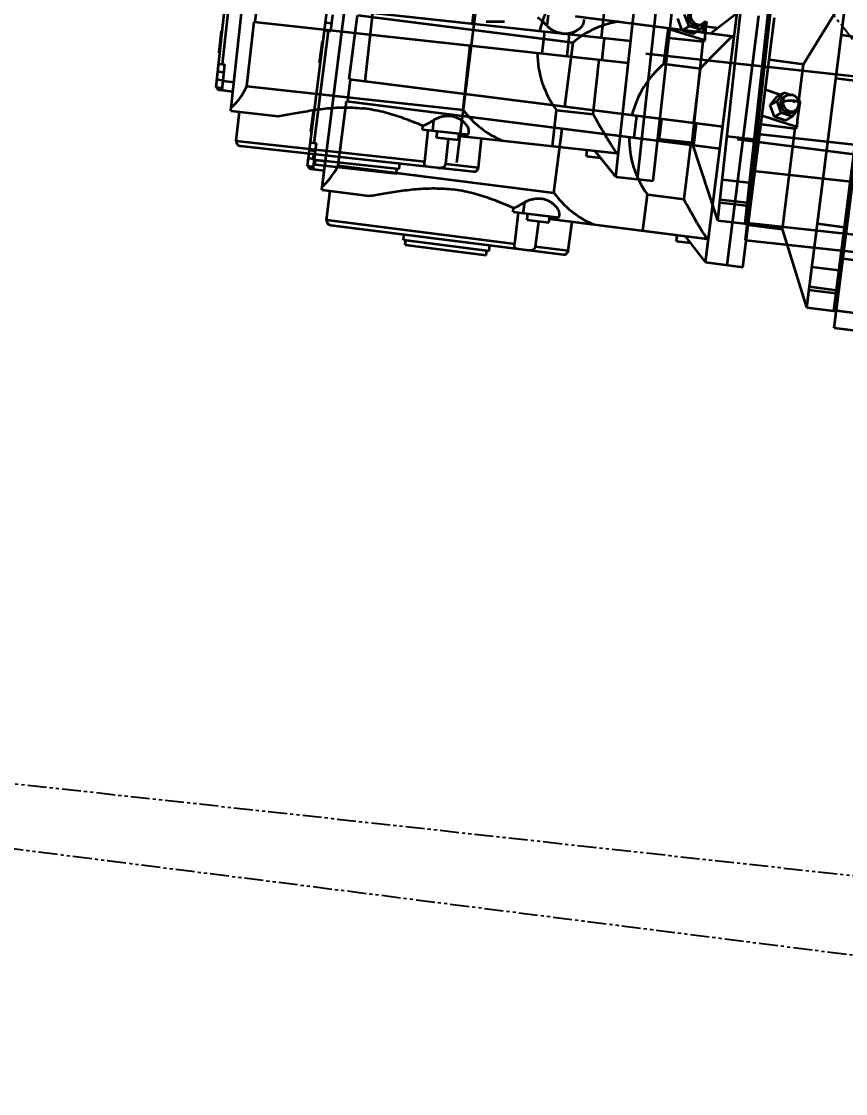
# Model space of a CAD drawing. Header units: millimetres. Extents: x -50460 to 50460, y -35640 to 35640.
# Drawn here: x 18241 to 18765, y -4405 to -3722 of the extents above; entities that cross this region are included whole.
import ezdxf

# ---------------------------------------------------------------- set-up
doc = ezdxf.new("R2010")
doc.units = ezdxf.units.MM
doc.linetypes.add('双点画线', pattern=[22, 12, -2, 2, -2, 2, -2])
doc.layers.get('0').update_dxf_attribs({"lineweight": 35})
for name, color, linetype, lineweight in [('7', 30, '双点画线', 18), ('CDRAFT0', 7, 'Continuous', 15), ('EB0', 7, 'Continuous', 15), ('尺寸线层', 4, 'Continuous', 18)]:
    doc.layers.add(name, color=color, linetype=linetype, lineweight=lineweight)
doc.styles.get("Standard").update_dxf_attribs({"font": ''})
doc.styles.get('Standard').set_extended_font_data('宋体')
doc.dimstyles.new('AM_DEMATIC$0', dxfattribs={"dimscale": 120, "dimtxt": 3, "dimasz": 1.5, "dimexe": 1, "dimexo": 0, "dimgap": 1, "dimtad": 1, "dimdsep": 46, "dimtxsty": 'Standard', "dimblk": '_CAXARROW', "dimcen": 0, "dimdle": 3, "dimclrd": 256, "dimclre": 256, "dimclrt": 2, "dimadec": 0, "dimazin": 2, "dimtfac": 0.707107, "dimtdec": 3, "dimtmove": 0, "dimatfit": 3, "dimfxl": 1, "dimfrac": 2, "dimtolj": 1, "dimlwd": 18, "dimarcsym": 0})

# ---------------------------------------------------------------- blocks, each defined once
blk = doc.blocks.new('*X513')
at = {"layer": '尺寸线层', "linetype": 'Continuous', "lineweight": 18, "transparency": 16777216}
for points in [[(22089.95, -1589.73), (22112.45, -1769.73), (22067.45, -1769.73)], [(22089.95, -15589.73), (22112.45, -15409.73), (22067.45, -15409.73)]]:
    blk.add_hatch(color=256, dxfattribs=at).paths.add_polyline_path(points, flags=0)
at = {"layer": '尺寸线层', "transparency": 16777216}
for p, q in [((14580.26, -1589.73), (22209.95, -1589.73)), ((14580.26, -15589.73), (22209.95, -15589.73))]:
    blk.add_line(p, q, dxfattribs=at)
at = {"layer": '尺寸线层', "linetype": 'Continuous', "lineweight": 18, "transparency": 16777216}
blk.add_line((22089.95, -1589.73), (22089.95, -15589.73), dxfattribs=at)
at = {"layer": '尺寸线层', "color": 2, "transparency": 16777216, "insert": (21789.95, -8576.73), "char_height": 360, "width": 2392, "attachment_point": 5, "rotation": 90, "line_spacing_factor": 1.37}
blk.add_mtext('14000', dxfattribs=at)
blk = doc.blocks.new('_CAXARROW')
blk.add_hatch(color=0).paths.add_polyline_path([(0, 0), (-1, 0.125), (-1, -0.125)], flags=0)
blk = doc.blocks.new('*X595')
at = {"layer": 'CDRAFT0', "color": 1, "linetype": 'Continuous', "lineweight": 35}
for p, q in [((-13.84, -126.24), (13.84, 126.24)), ((228.1, -227.21), (252.29, -6.54)), ((-99.4, -145.03), (-85.23, -15.81)), ((210.35, -214.7), (232.26, -14.9)), ((227.75, -216.61), (249.66, -16.81)), ((-108.81, -129.92), (-97.69, -28.52)), ((145.49, -186.97), (162.93, -27.92)), ((159.41, -188.5), (176.84, -29.45)), ((169.35, -189.59), (186.78, -30.54)), ((-104.69, -115.28), (-96.84, -43.71)), ((54.37, -89.46), (58.86, -48.5)), ((136.48, -98.46), (140.28, -63.79)), ((-83.84, -88.39), (-82.31, -74.47)), ((-83.12, -74.38), (154.97, -100.49)), ((-89.13, -129.26), (-84.64, -88.3)), ((-84.64, -88.3), (153.45, -114.4)), ((187.79, -93.74), (184.98, -86.23)), ((192.13, -91.12), (189.32, -83.61)), ((199.16, -93.28), (203.39, -87.94)), ((201.71, -88.76), (201.97, -88.48)), ((201.97, -88.48), (202.2, -88.18)), ((202.2, -88.18), (202.39, -87.9)), ((203.21, -89.52), (203.41, -88.03)), ((-106.91, -107.99), (-105.38, -94.08)), ((-105.38, -94.08), (-104.88, -94.13)), ((98.77, -108.41), (100.3, -94.49)), ((202.31, -100.11), (179.91, -93.22)), ((187.79, -93.74), (192.13, -91.12)), ((194.83, -95.91), (187.79, -93.74)), ((199.16, -93.28), (192.13, -91.12)), ((194.83, -95.91), (199.16, -93.28)), ((199.2, -90.48), (200.64, -89.61)), ((200.64, -89.61), (200.94, -89.41)), ((200.94, -89.41), (201.22, -89.2)), ((201.22, -89.2), (201.47, -88.99)), ((201.47, -88.99), (201.71, -88.76)), ((202.59, -95.52), (202.72, -94.01)), ((202.72, -94.01), (202.87, -92.51)), ((202.87, -92.51), (203.03, -91.01)), ((203.03, -91.01), (203.21, -89.52)), ((114.63, -110.15), (116.16, -96.23)), ((136.84, -112.58), (138.37, -98.67)), ((179.34, -98.46), (201.21, -100.86)), ((194.16, -165.14), (201.21, -100.86)), ((201.21, -100.86), (201.36, -100.75)), ((201.36, -100.75), (201.52, -100.65)), ((201.52, -100.65), (201.67, -100.54)), ((201.67, -100.54), (201.83, -100.43)), ((201.83, -100.43), (201.99, -100.32)), ((201.99, -100.32), (202.15, -100.21)), ((202.15, -100.21), (202.31, -100.11)), ((202.31, -100.11), (202.38, -98.57)), ((202.38, -98.57), (202.48, -97.04)), ((202.48, -97.04), (202.59, -95.52)), ((-106.91, -107.99), (-106.41, -108.05)), ((48.36, -144.33), (52.85, -103.38)), ((242.23, -117.1), (164.6, -108.59)), ((-107.21, -115.32), (-107.21, -115.32)), ((-107.21, -115.32), (-107.21, -115.32)), ((-107.21, -115.32), (-107.21, -115.32)), ((-107.21, -115.32), (-107.21, -115.32)), ((-107.21, -115.32), (-107.21, -115.32)), ((-107.21, -115.32), (-107.21, -115.32)), ((-107.17, -115), (-103.2, -115.44)), ((-104.99, -131.84), (-103.2, -115.44)), ((131.15, -147.05), (134.96, -112.38)), ((479.81, -143.14), (227.22, -115.45)), ((-107.72, -119.97), (-103.74, -120.41)), ((-107.35, -116.64), (-107.35, -116.64)), ((-107.35, -116.64), (-107.35, -116.64)), ((-107.35, -116.64), (-107.35, -116.64)), ((-107.35, -116.64), (-107.35, -116.64)), ((-108.26, -124.95), (-104.29, -125.38)), ((-104.34, -125.88), (-97.38, -126.64)), ((-89.13, -129.26), (48.36, -144.33)), ((-108.81, -129.92), (-104.83, -130.35)), ((-108.28, -130.6), (-108.28, -130.6)), ((-108.28, -130.6), (-108.28, -130.6)), ((-108.28, -130.6), (-108.28, -130.6)), ((-108.28, -130.6), (-108.28, -130.6)), ((-108.28, -130.6), (-108.28, -130.6)), ((-106.49, -131.68), (-98.04, -132.61)), ((-37.91, -143.36), (-36.45, -143.23)), ((-36.45, -143.23), (-34.99, -143.12)), ((-34.99, -143.12), (-33.52, -143.02)), ((-33.52, -143.02), (-32.05, -142.94)), ((-32.05, -142.94), (-30.58, -142.87)), ((-30.58, -142.87), (-29.1, -142.83)), ((-29.1, -142.83), (-27.62, -142.81)), ((-27.62, -142.81), (-26.14, -142.8)), ((-26.14, -142.8), (-24.66, -142.82)), ((-24.66, -142.82), (-23.19, -142.86)), ((-23.19, -142.86), (-21.71, -142.92)), ((-21.71, -142.92), (-20.24, -143)), ((-20.24, -143), (-18.77, -143.1)), ((-18.77, -143.1), (-17.31, -143.23)), ((-17.31, -143.23), (-15.85, -143.37)), ((-99.4, -145.03), (-69.28, -148.33)), ((-95.96, -164.12), (-93.93, -145.63)), ((-69.28, -148.33), (-68.17, -148.16)), ((-68.17, -148.16), (-67.04, -147.97)), ((-67.04, -147.97), (-65.89, -147.77)), ((-65.89, -147.77), (-64.72, -147.57)), ((-64.72, -147.57), (-63.53, -147.36)), ((-63.53, -147.36), (-62.32, -147.14)), ((-62.32, -147.14), (-61.09, -146.92)), ((-61.09, -146.92), (-59.84, -146.69)), ((-59.84, -146.69), (-58.58, -146.46)), ((-58.58, -146.46), (-57.29, -146.22)), ((-57.29, -146.22), (-55.99, -145.99)), ((-55.99, -145.99), (-54.68, -145.76)), ((-54.68, -145.76), (-53.35, -145.52)), ((-53.35, -145.52), (-52, -145.29)), ((-52, -145.29), (-50.64, -145.07)), ((-50.64, -145.07), (-49.27, -144.84)), ((-49.27, -144.84), (-47.89, -144.63)), ((-47.89, -144.63), (-46.49, -144.42)), ((-46.49, -144.42), (-45.09, -144.21)), ((-45.09, -144.21), (-43.67, -144.02)), ((-43.67, -144.02), (-42.24, -143.84)), ((-42.24, -143.84), (-40.81, -143.67)), ((-40.81, -143.67), (-39.36, -143.51)), ((-39.36, -143.51), (-37.91, -143.36)), ((-14.4, -143.54), (-15.85, -143.37)), ((-12.94, -143.73), (-14.4, -143.54)), ((-11.49, -143.94), (-12.94, -143.73)), ((-10.04, -144.18), (-11.49, -143.94)), ((-8.58, -144.44), (-10.04, -144.18)), ((-7.13, -144.72), (-8.58, -144.44)), ((-5.68, -145.02), (-7.13, -144.72)), ((-4.24, -145.34), (-5.68, -145.02)), ((-2.8, -145.68), (-4.24, -145.34)), ((-1.37, -146.04), (-2.8, -145.68)), ((0.06, -146.42), (-1.37, -146.04)), ((1.48, -146.81), (0.06, -146.42)), ((2.89, -147.22), (1.48, -146.81)), ((4.3, -147.65), (2.89, -147.22)), ((5.7, -148.09), (4.3, -147.65)), ((7.08, -148.54), (5.7, -148.09)), ((8.46, -149.01), (7.08, -148.54)), ((9.83, -149.49), (8.46, -149.01)), ((11.18, -149.97), (9.83, -149.49)), ((12.53, -150.47), (11.18, -149.97)), ((30.64, -150.22), (31.07, -149.99)), ((31.07, -149.99), (31.51, -149.76)), ((31.51, -149.76), (31.97, -149.55)), ((31.97, -149.55), (32.44, -149.35)), ((32.44, -149.35), (32.91, -149.17)), ((32.91, -149.17), (33.39, -149)), ((33.39, -149), (33.88, -148.84)), ((33.88, -148.84), (34.4, -148.69)), ((34.4, -148.69), (34.93, -148.56)), ((34.93, -148.56), (35.49, -148.44)), ((35.49, -148.44), (36.07, -148.35)), ((36.07, -148.35), (36.65, -148.27)), ((36.65, -148.27), (37.25, -148.21)), ((37.25, -148.21), (37.85, -148.18)), ((37.85, -148.18), (38.45, -148.16)), ((38.45, -148.16), (39.05, -148.18)), ((39.05, -148.18), (39.63, -148.21)), ((39.63, -148.21), (40.21, -148.27)), ((40.79, -148.35), (40.21, -148.27)), ((41.37, -148.45), (40.79, -148.35)), ((41.95, -148.58), (41.37, -148.45)), ((42.54, -148.73), (41.95, -148.58)), ((43.11, -148.9), (42.54, -148.73)), ((43.68, -149.1), (43.11, -148.9)), ((44.22, -149.31), (43.68, -149.1)), ((44.75, -149.54), (44.22, -149.31)), ((45.26, -149.78), (44.75, -149.54)), ((45.75, -150.03), (45.26, -149.78)), ((46.21, -150.29), (45.75, -150.03)), ((105.28, -167.47), (107.79, -144.49)), ((107.79, -144.49), (131.15, -147.05)), ((132.24, -149.06), (131.15, -147.05)), ((133.38, -151.12), (132.24, -149.06)), ((13.86, -150.97), (12.53, -150.47)), ((15.18, -151.47), (13.86, -150.97)), ((16.48, -151.99), (15.18, -151.47)), ((17.78, -152.5), (16.48, -151.99)), ((19.06, -153.02), (17.78, -152.5)), ((20.32, -153.53), (19.06, -153.02)), ((21.57, -154.05), (20.32, -153.53)), ((22.81, -154.56), (21.57, -154.05)), ((22.55, -156.89), (22.81, -154.56)), ((22.55, -156.89), (51.86, -160.11)), ((29.08, -157.61), (29.84, -150.71)), ((29.84, -150.71), (30.23, -150.46)), ((30.23, -150.46), (30.64, -150.22)), ((46.65, -150.55), (46.21, -150.29)), ((47.08, -150.82), (46.65, -150.55)), ((47.49, -151.11), (47.08, -150.82)), ((47.9, -151.41), (47.49, -151.11)), ((48.29, -151.72), (47.9, -151.41)), ((48.67, -152.04), (48.29, -151.72)), ((49.03, -152.36), (48.67, -152.04)), ((49.37, -152.69), (49.03, -152.36)), ((49.69, -153.02), (49.37, -152.69)), ((49.99, -153.35), (49.69, -153.02)), ((50.27, -153.67), (49.99, -153.35)), ((50.52, -153.99), (50.27, -153.67)), ((50.76, -154.31), (50.52, -153.99)), ((50.97, -154.62), (50.76, -154.31)), ((51.16, -154.92), (50.97, -154.62)), ((51.34, -155.23), (51.16, -154.92)), ((51.5, -155.53), (51.34, -155.23)), ((51.64, -155.83), (51.5, -155.53)), ((51.76, -156.13), (51.64, -155.83)), ((51.87, -156.42), (51.76, -156.13)), ((51.95, -156.71), (51.87, -156.42)), ((52.02, -157), (51.95, -156.71)), ((134.57, -153.22), (133.38, -151.12)), ((135.81, -155.36), (134.57, -153.22)), ((137.1, -157.56), (135.81, -155.36)), ((23.92, -177.26), (26.11, -157.28)), ((31.54, -161.9), (31.98, -157.93)), ((31.54, -161.9), (45.46, -163.43)), ((37.28, -178.73), (39.03, -162.72)), ((45.46, -163.43), (45.9, -159.45)), ((45.73, -160.94), (146.13, -171.95)), ((47.93, -161.18), (48.28, -161.12)), ((48.28, -161.12), (48.61, -161.04)), ((48.61, -161.04), (48.93, -160.96)), ((48.93, -160.96), (49.24, -160.87)), ((49.24, -160.87), (49.54, -160.77)), ((49.54, -160.77), (49.82, -160.66)), ((49.82, -160.66), (50.09, -160.55)), ((50.09, -160.55), (50.34, -160.43)), ((50.34, -160.43), (50.57, -160.29)), ((50.57, -160.29), (50.79, -160.16)), ((50.79, -160.16), (50.99, -160.01)), ((51.86, -160.11), (52.08, -158.1)), ((52.07, -157.28), (52.02, -157)), ((52.09, -157.55), (52.07, -157.28)), ((52.08, -158.08), (52.1, -157.82)), ((52.1, -157.82), (52.09, -157.55)), ((58.12, -181.01), (60.15, -162.52)), ((138.46, -159.81), (137.1, -157.56)), ((139.87, -162.11), (138.46, -159.81)), ((141.34, -164.47), (139.87, -162.11)), ((172.29, -162.75), (194.16, -165.14)), ((216.22, -161.18), (235.11, -163.25)), ((235.52, -159.54), (463.65, -184.55)), ((-95.96, -164.12), (23.92, -177.26)), ((-93.39, -167.32), (54.92, -183.58)), ((126.81, -173.86), (127.24, -169.88)), ((145.49, -186.97), (132.21, -170.42)), ((142.87, -166.9), (141.34, -164.47)), ((144.47, -169.39), (142.87, -166.9)), ((146.13, -171.95), (144.47, -169.39)), ((210.35, -214.7), (194.16, -165.14)), ((-46.95, -175.93), (-46.57, -172.45)), ((-46.95, -175.93), (7.72, -181.92)), ((-45.79, -179.08), (-45.46, -176.09)), ((23.9, -177.45), (23.92, -177.26)), ((126.81, -173.86), (135.75, -174.84)), ((-45.79, -179.08), (5.9, -184.74)), ((5.9, -184.74), (6.23, -181.76)), ((7.72, -181.92), (8.1, -178.45)), ((23.84, -178.36), (23.85, -178.19)), ((23.84, -178.53), (23.84, -178.36)), ((23.84, -178.68), (23.84, -178.53)), ((23.84, -178.83), (23.84, -178.68)), ((23.85, -178.97), (23.84, -178.83)), ((23.85, -178.19), (23.86, -178.01)), ((23.86, -179.11), (23.85, -178.97)), ((23.86, -178.01), (23.87, -177.83)), ((23.88, -179.24), (23.86, -179.11)), ((23.87, -177.83), (23.88, -177.64)), ((23.88, -177.64), (23.9, -177.45)), ((23.9, -179.36), (23.88, -179.24)), ((23.93, -179.48), (23.9, -179.36)), ((23.96, -179.59), (23.93, -179.48)), ((24.01, -179.69), (23.96, -179.59)), ((24.06, -179.79), (24.01, -179.69)), ((24.11, -179.88), (24.06, -179.79)), ((24.18, -179.96), (24.11, -179.88)), ((24.25, -180.03), (24.18, -179.96)), ((24.34, -180.09), (24.25, -180.03)), ((24.44, -180.15), (24.34, -180.09)), ((24.54, -180.19), (24.44, -180.15)), ((24.66, -180.23), (24.54, -180.19)), ((24.78, -180.26), (24.66, -180.23)), ((24.91, -180.29), (24.78, -180.26)), ((25.05, -180.3), (24.91, -180.29)), ((32.23, -181.09), (32.49, -181.12)), ((32.49, -181.12), (32.74, -181.14)), ((32.74, -181.14), (32.99, -181.15)), ((32.99, -181.15), (33.24, -181.16)), ((33.24, -181.16), (33.49, -181.16)), ((33.49, -181.16), (33.73, -181.16)), ((33.73, -181.16), (33.97, -181.14)), ((33.97, -181.14), (34.21, -181.12)), ((34.21, -181.12), (34.45, -181.09)), ((34.45, -181.09), (34.67, -181.05)), ((34.67, -181.05), (34.89, -181.01)), ((34.89, -181.01), (35.09, -180.95)), ((35.09, -180.95), (35.29, -180.89)), ((35.29, -180.89), (35.48, -180.82)), ((35.48, -180.82), (35.66, -180.75)), ((35.66, -180.75), (35.84, -180.66)), ((35.84, -180.66), (36, -180.57)), ((36, -180.57), (36.15, -180.48)), ((36.15, -180.48), (36.3, -180.37)), ((36.3, -180.37), (36.43, -180.27)), ((36.43, -180.27), (36.56, -180.15)), ((36.56, -180.15), (36.67, -180.03)), ((36.67, -180.03), (36.78, -179.91)), ((36.78, -179.91), (36.88, -179.78)), ((36.88, -179.78), (36.97, -179.64)), ((36.97, -179.64), (37.04, -179.5)), ((37.04, -179.5), (37.11, -179.35)), ((37.11, -179.35), (37.17, -179.2)), ((37.17, -179.2), (37.22, -179.05)), ((37.22, -179.05), (37.25, -178.89)), ((37.25, -178.89), (37.28, -178.73)), ((37.28, -178.73), (58.12, -181.01)), ((232.94, -183.06), (461.07, -208.07)), ((145.49, -186.97), (169.35, -189.59)), ((213.2, -188.71), (232.09, -190.78)), ((211.61, -203.29), (230.49, -205.36)), ((211.82, -201.36), (230.7, -203.43)), ((210.35, -214.7), (229.24, -216.78)), ((229.3, -216.26), (457.43, -241.27)), ((228.1, -227.21), (369.13, -242.68))]:
    blk.add_line(p, q, dxfattribs=at)
for centre, radius, start, end in [((156.99, -107.75), 61.4, 130.73613, 167.19681), ((156.99, -107.75), 61.4, 180.28946, 216.75014), ((-106.21, -129.19), 2.5, 173.74314, 173.90189), ((-106.21, -129.19), 2.5, 197.32109, 263.74314), ((96.54, -108.58), 60, 216.57656, 247.4562), ((-93.08, -164.44), 2.9, 173.74314, 263.74314), ((55.24, -180.7), 2.9, 263.74311, 353.74314)]:
    blk.add_arc(centre, radius, start, end, dxfattribs=at)
for centre, major_axis, ratio, start_param, end_param in [((196.35, -85.77), (-2.85, 4.71), 0.826343, 6.28308, 9.424673), ((197.8, -84.9), (-2.85, 4.71), 0.826343, 6.28308, 9.424673), ((-102.36, -86.77), (6.54, 59.64), 0.404026, 3.534995, 3.964805), ((6.17, -98.67), (6.54, 59.64), 0.848485, 3.602169, 3.752379)]:
    blk.add_ellipse(centre, major_axis=major_axis, ratio=ratio, start_param=start_param, end_param=end_param, dxfattribs=at)
blk = doc.blocks.new('*X593')
at = {"layer": '尺寸线层'}
blk.add_blockref('*X595', (3196.17, -531), dxfattribs=at)
blk = doc.blocks.new('*X566')
at = {"layer": '7', "linetype": '双点画线', "lineweight": 25}
blk.add_line((-4403.32, -296.87), (731, -859.79), dxfattribs=at)
at = {"layer": 'EB0'}
blk.add_blockref('*X593', (-3215.73, 352.57), dxfattribs=at)
blk = doc.blocks.new('*X628')
at = {"layer": 'CDRAFT0', "color": 1, "linetype": 'Continuous', "lineweight": 35}
for p, q in [((-15.96, -125.99), (15.96, 125.99)), ((224.24, -231.02), (252.14, -10.78)), ((-101.82, -143.34), (-85.48, -14.37)), ((204.68, -63.23), (231.98, -18.81)), ((206.71, -218.21), (231.98, -18.81)), ((-110.98, -128.07), (-98.16, -26.88)), ((224.07, -220.41), (249.34, -21.01)), ((-96.07, -42.26), (-94.75, -31.84)), ((-84.36, -72.98), (-79.18, -32.1)), ((-79.18, -32.1), (58.04, -49.49)), ((41.52, -38.97), (42.39, -32.08)), ((59.36, -32.72), (159.56, -45.42)), ((142.32, -189.39), (162.43, -30.66)), ((145.67, -43.66), (162.43, -30.66)), ((156.21, -191.15), (176.32, -32.42)), ((166.13, -192.41), (186.24, -33.68)), ((-99.41, -36.8), (-95.45, -37.3)), ((2.69, -36.11), (4.17, -36.18)), ((4.17, -36.18), (5.65, -36.22)), ((5.65, -36.22), (7.13, -36.25)), ((7.13, -36.25), (8.6, -36.25)), ((8.6, -36.25), (10.08, -36.24)), ((10.08, -36.24), (11.56, -36.2)), ((11.56, -36.2), (13.03, -36.15)), ((13.03, -36.15), (14.5, -36.08)), ((41.84, -39.3), (41.52, -38.97)), ((42.19, -39.63), (41.84, -39.3)), ((42.55, -39.96), (42.19, -39.63)), ((42.93, -40.28), (42.55, -39.96)), ((43.32, -40.59), (42.93, -40.28)), ((43.73, -40.89), (43.32, -40.59)), ((44.14, -41.18), (43.73, -40.89)), ((61.73, -41.1), (62.07, -40.85)), ((62.07, -40.85), (62.4, -40.59)), ((62.4, -40.59), (62.7, -40.34)), ((62.7, -40.34), (62.98, -40.09)), ((62.98, -40.09), (63.24, -39.84)), ((63.24, -39.84), (63.48, -39.59)), ((63.48, -39.59), (63.7, -39.33)), ((63.7, -39.33), (63.91, -39.07)), ((63.91, -39.07), (64.1, -38.81)), ((64.1, -38.81), (64.27, -38.55)), ((64.27, -38.55), (64.42, -38.28)), ((64.42, -38.28), (64.55, -38.02)), ((64.55, -38.02), (64.66, -37.76)), ((64.66, -37.76), (64.75, -37.5)), ((64.75, -37.5), (64.82, -37.24)), ((64.82, -37.24), (64.87, -36.98)), ((64.87, -36.96), (65.12, -34.96)), ((115.88, -63.19), (118.78, -40.25)), ((140.71, -43.03), (141.21, -39.06)), ((141.21, -39.06), (150.14, -40.19)), ((-106.61, -113.5), (-97.56, -42.07)), ((-100.04, -41.76), (-96.07, -42.26)), ((44.57, -41.46), (44.14, -41.18)), ((45.01, -41.73), (44.57, -41.46)), ((45.48, -41.99), (45.01, -41.73)), ((45.97, -42.24), (45.48, -41.99)), ((46.49, -42.49), (45.97, -42.24)), ((47.02, -42.72), (46.49, -42.49)), ((47.58, -42.93), (47.02, -42.72)), ((48.14, -43.13), (47.58, -42.93)), ((48.72, -43.3), (48.14, -43.13)), ((49.3, -43.45), (48.72, -43.3)), ((49.88, -43.58), (49.3, -43.45)), ((50.46, -43.68), (49.88, -43.58)), ((51.03, -43.76), (50.46, -43.68)), ((51.03, -43.76), (51.61, -43.81)), ((51.61, -43.81), (52.21, -43.85)), ((52.21, -43.85), (52.8, -43.86)), ((52.8, -43.86), (53.4, -43.85)), ((53.4, -43.85), (54, -43.82)), ((54, -43.82), (54.6, -43.76)), ((54.6, -43.76), (55.18, -43.68)), ((55.18, -43.68), (55.75, -43.58)), ((55.75, -43.58), (56.3, -43.47)), ((56.3, -43.47), (56.83, -43.34)), ((56.83, -43.34), (57.34, -43.2)), ((57.34, -43.2), (57.83, -43.04)), ((57.83, -43.04), (58.31, -42.87)), ((58.31, -42.87), (58.78, -42.69)), ((58.78, -42.69), (59.25, -42.49)), ((59.25, -42.49), (59.7, -42.28)), ((59.7, -42.28), (60.14, -42.06)), ((60.14, -42.06), (60.56, -41.83)), ((60.56, -41.83), (60.97, -41.59)), ((60.97, -41.59), (61.36, -41.35)), ((61.36, -41.35), (61.73, -41.1)), ((155.21, -49.57), (157.34, -47.52)), ((157.34, -47.52), (159.56, -45.42)), ((228.69, -44.75), (247.54, -47.14)), ((-103.18, -62.53), (-101.42, -48.64)), ((-101.42, -48.64), (-100.92, -48.7)), ((52.86, -90.36), (58.04, -49.49)), ((149.26, -55.44), (151.17, -53.53)), ((151.17, -53.53), (153.15, -51.57)), ((153.15, -51.57), (155.21, -49.57)), ((142.3, -62.7), (143.94, -60.94)), ((143.94, -60.94), (145.65, -59.14)), ((145.65, -59.14), (147.42, -57.31)), ((147.42, -57.31), (149.26, -55.44)), ((182.85, -60.46), (204.68, -63.23)), ((-103.18, -62.53), (-102.68, -62.59)), ((115.88, -63.19), (139.19, -66.14)), ((134.81, -100.74), (139.19, -66.14)), ((139.19, -66.14), (140.72, -64.44)), ((140.72, -64.44), (142.3, -62.7)), ((201.7, -86.68), (204.68, -63.23)), ((-85.32, -86.97), (-83.56, -73.08)), ((-84.36, -72.98), (153.26, -103.08)), ((225.21, -72.22), (244.06, -74.61)), ((189.92, -82.84), (180.41, -79.74)), ((187.81, -84.06), (192.19, -81.51)), ((187.88, -86.78), (192.19, -81.51)), ((195.98, -82.74), (192.19, -81.51)), ((-91.3, -127.74), (-86.12, -86.86)), ((-86.12, -86.86), (151.5, -116.97)), ((183.5, -89.33), (187.81, -84.06)), ((183.5, -89.33), (187.88, -86.78)), ((190.57, -94.34), (187.88, -86.78)), ((190.08, -88.46), (191.54, -87.61)), ((192.11, -84.31), (193.57, -83.46)), ((193.57, -83.46), (193.9, -83.29)), ((193.9, -83.29), (194.24, -83.13)), ((194.24, -83.13), (194.53, -83.02)), ((194.53, -83.02), (194.83, -82.93)), ((194.83, -82.93), (195.22, -82.84)), ((195.22, -82.84), (195.61, -82.78)), ((195.61, -82.78), (195.93, -82.75)), ((195.93, -82.75), (196.25, -82.74)), ((196.25, -82.74), (196.6, -82.75)), ((196.6, -82.75), (196.95, -82.78)), ((197.42, -82.86), (196.95, -82.78)), ((197.88, -82.98), (197.42, -82.86)), ((198.16, -83.08), (197.88, -82.98)), ((198.43, -83.19), (198.16, -83.08)), ((198.7, -83.31), (198.43, -83.19)), ((198.95, -83.45), (198.7, -83.31)), ((199.2, -83.59), (198.95, -83.45)), ((199.42, -83.74), (199.2, -83.59)), ((199.64, -83.9), (199.42, -83.74)), ((199.84, -84.07), (199.64, -83.9)), ((200.04, -84.25), (199.84, -84.07)), ((200.23, -84.44), (200.04, -84.25)), ((200.41, -84.64), (200.23, -84.44)), ((200.58, -84.85), (200.41, -84.64)), ((200.74, -85.07), (200.58, -84.85)), ((200.89, -85.28), (200.74, -85.07)), ((201.03, -85.5), (200.89, -85.28)), ((201.15, -85.73), (201.03, -85.5)), ((201.27, -85.97), (201.15, -85.73)), ((201.37, -86.2), (201.27, -85.97)), ((201.46, -86.45), (201.37, -86.2)), ((201.54, -86.7), (201.46, -86.45)), ((202.68, -87), (201.52, -86.62)), ((201.61, -86.96), (201.54, -86.7)), ((201.67, -87.22), (201.61, -86.96)), ((201.72, -87.49), (201.67, -87.22)), ((201.75, -87.77), (201.72, -87.49)), ((201.74, -88.91), (201.77, -88.62)), ((201.77, -88.04), (201.75, -87.77)), ((201.78, -88.33), (201.77, -88.04)), ((201.77, -88.62), (201.78, -88.33)), ((202.14, -89.96), (202.4, -88.48)), ((202.4, -88.48), (202.68, -87)), ((-108.71, -106.18), (-106.95, -92.29)), ((-106.95, -92.29), (-106.45, -92.35)), ((186.19, -96.89), (183.5, -89.33)), ((186.19, -96.89), (190.57, -94.34)), ((197.57, -96.62), (190.57, -94.34)), ((197.57, -96.62), (201.88, -91.35)), ((197.65, -93.82), (199.11, -92.97)), ((199.11, -92.97), (199.41, -92.78)), ((199.41, -92.78), (199.69, -92.57)), ((199.69, -92.57), (199.95, -92.36)), ((199.95, -92.36), (200.19, -92.14)), ((200.19, -92.14), (200.45, -91.86)), ((200.45, -91.86), (200.69, -91.57)), ((200.69, -91.57), (200.88, -91.29)), ((200.88, -91.29), (201.06, -91)), ((201.06, -91), (201.22, -90.7)), ((201.22, -90.7), (201.36, -90.4)), ((201.28, -95.91), (201.47, -94.41)), ((201.36, -90.4), (201.53, -89.93)), ((201.88, -91.35), (201.45, -90.15)), ((201.47, -94.41), (201.68, -92.93)), ((201.53, -89.93), (201.65, -89.46)), ((201.65, -89.46), (201.7, -89.2)), ((201.68, -92.93), (201.9, -91.44)), ((201.7, -89.2), (201.74, -88.91)), ((201.9, -91.44), (202.14, -89.96)), ((96.94, -110.06), (98.7, -96.17)), ((112.76, -112.06), (114.52, -98.17)), ((134.93, -114.87), (136.69, -100.98)), ((177.66, -101.46), (199.48, -104.23)), ((200.59, -103.49), (178.32, -96.23)), ((193.19, -99.17), (186.19, -96.89)), ((193.19, -99.17), (197.57, -96.62)), ((200.59, -103.49), (200.7, -101.96)), ((200.7, -101.96), (200.82, -100.43)), ((200.82, -100.43), (200.96, -98.91)), ((200.96, -98.91), (201.11, -97.41)), ((201.11, -97.41), (201.28, -95.91)), ((-108.71, -106.18), (-108.21, -106.24)), ((45.92, -145.12), (51.1, -104.25)), ((191.35, -168.39), (199.48, -104.23)), ((199.48, -104.23), (199.64, -104.12)), ((199.64, -104.12), (199.79, -104.02)), ((199.79, -104.02), (199.95, -103.92)), ((199.95, -103.92), (200.11, -103.81)), ((200.11, -103.81), (200.27, -103.71)), ((200.27, -103.71), (200.43, -103.6)), ((200.43, -103.6), (200.59, -103.49)), ((-109.3, -114.82), (-109.3, -114.82)), ((-109.3, -114.82), (-109.3, -114.82)), ((-109.3, -114.82), (-109.3, -114.82)), ((-109.3, -114.82), (-109.3, -114.82)), ((-109.13, -113.5), (-109.13, -113.5)), ((-109.13, -113.5), (-109.13, -113.5)), ((-109.13, -113.5), (-109.13, -113.5)), ((-109.13, -113.5), (-109.13, -113.5)), ((-109.13, -113.5), (-109.13, -113.5)), ((-109.13, -113.5), (-109.13, -113.5)), ((-109.09, -113.19), (-105.12, -113.69)), ((-107.2, -130.06), (-105.12, -113.69)), ((128.66, -149.24), (133.05, -114.63)), ((240.23, -121.16), (162.75, -111.34)), ((-109.72, -118.15), (-105.75, -118.65)), ((477.33, -151.2), (225.25, -119.26)), ((-110.98, -128.07), (-107.01, -128.57)), ((-110.46, -128.76), (-110.46, -128.76)), ((-110.46, -128.76), (-110.46, -128.76)), ((-110.46, -128.76), (-110.46, -128.76)), ((-110.46, -128.76), (-110.46, -128.76)), ((-110.46, -128.76), (-110.46, -128.76)), ((-110.35, -123.11), (-106.38, -123.61)), ((-106.44, -124.11), (-99.5, -124.98)), ((-91.3, -127.74), (45.92, -145.12)), ((-108.69, -129.87), (-100.25, -130.94)), ((-46.09, -143.27), (-44.66, -143.11)), ((-44.66, -143.11), (-43.22, -142.96)), ((-43.22, -142.96), (-41.77, -142.83)), ((-41.77, -142.83), (-40.32, -142.71)), ((-40.32, -142.71), (-38.86, -142.6)), ((-38.86, -142.6), (-37.39, -142.51)), ((-37.39, -142.51), (-35.92, -142.43)), ((-35.92, -142.43), (-34.45, -142.38)), ((-34.45, -142.38), (-32.98, -142.34)), ((-32.98, -142.34), (-31.5, -142.32)), ((-31.5, -142.32), (-30.02, -142.32)), ((-30.02, -142.32), (-28.54, -142.34)), ((-28.54, -142.34), (-27.06, -142.38)), ((-27.06, -142.38), (-25.59, -142.45)), ((-25.59, -142.45), (-24.11, -142.53)), ((-24.11, -142.53), (-22.64, -142.64)), ((-22.64, -142.64), (-21.18, -142.76)), ((-21.18, -142.76), (-19.72, -142.91)), ((-19.72, -142.91), (-18.26, -143.08)), ((-16.81, -143.28), (-18.26, -143.08)), ((-101.82, -143.34), (-71.76, -147.15)), ((-98.71, -162.48), (-96.37, -144.03)), ((-71.76, -147.15), (-70.65, -146.99)), ((-70.65, -146.99), (-69.52, -146.82)), ((-69.52, -146.82), (-68.37, -146.64)), ((-68.37, -146.64), (-67.2, -146.46)), ((-67.2, -146.46), (-66, -146.27)), ((-66, -146.27), (-64.79, -146.07)), ((-64.79, -146.07), (-63.55, -145.87)), ((-63.55, -145.87), (-62.3, -145.66)), ((-62.3, -145.66), (-61.03, -145.45)), ((-61.03, -145.45), (-59.75, -145.24)), ((-59.75, -145.24), (-58.44, -145.03)), ((-58.44, -145.03), (-57.12, -144.82)), ((-57.12, -144.82), (-55.79, -144.61)), ((-55.79, -144.61), (-54.44, -144.4)), ((-54.44, -144.4), (-53.08, -144.19)), ((-53.08, -144.19), (-51.7, -143.99)), ((-51.7, -143.99), (-50.32, -143.8)), ((-50.32, -143.8), (-48.92, -143.61)), ((-48.92, -143.61), (-47.51, -143.44)), ((-47.51, -143.44), (-46.09, -143.27)), ((-15.36, -143.49), (-16.81, -143.28)), ((-13.91, -143.73), (-15.36, -143.49)), ((-12.46, -143.99), (-13.91, -143.73)), ((-11.01, -144.27), (-12.46, -143.99)), ((-9.56, -144.58), (-11.01, -144.27)), ((-8.12, -144.9), (-9.56, -144.58)), ((-6.68, -145.25), (-8.12, -144.9)), ((-5.25, -145.61), (-6.68, -145.25)), ((-3.82, -145.99), (-5.25, -145.61)), ((-2.4, -146.4), (-3.82, -145.99)), ((-0.99, -146.82), (-2.4, -146.4)), ((0.42, -147.25), (-0.99, -146.82)), ((1.81, -147.7), (0.42, -147.25)), ((3.2, -148.17), (1.81, -147.7)), ((4.58, -148.64), (3.2, -148.17)), ((5.95, -149.13), (4.58, -148.64)), ((7.31, -149.63), (5.95, -149.13)), ((8.66, -150.14), (7.31, -149.63)), ((28.99, -150.27), (29.45, -150.07)), ((29.45, -150.07), (29.92, -149.88)), ((29.92, -149.88), (30.4, -149.7)), ((30.4, -149.7), (30.88, -149.54)), ((30.88, -149.54), (31.37, -149.39)), ((31.37, -149.39), (31.89, -149.25)), ((31.89, -149.25), (32.43, -149.13)), ((32.43, -149.13), (32.99, -149.02)), ((32.99, -149.02), (33.57, -148.93)), ((33.57, -148.93), (34.15, -148.86)), ((34.15, -148.86), (34.75, -148.82)), ((34.75, -148.82), (35.35, -148.79)), ((35.35, -148.79), (35.95, -148.79)), ((35.95, -148.79), (36.55, -148.81)), ((36.55, -148.81), (37.14, -148.86)), ((37.14, -148.86), (37.71, -148.93)), ((38.28, -149.01), (37.71, -148.93)), ((38.87, -149.13), (38.28, -149.01)), ((39.45, -149.27), (38.87, -149.13)), ((40.03, -149.43), (39.45, -149.27)), ((40.6, -149.61), (40.03, -149.43)), ((41.16, -149.81), (40.6, -149.61)), ((41.71, -150.03), (41.16, -149.81)), ((42.23, -150.27), (41.71, -150.03)), ((102.44, -169.22), (105.35, -146.28)), ((105.35, -146.28), (128.66, -149.24)), ((129.71, -151.27), (128.66, -149.24)), ((9.99, -150.66), (8.66, -150.14)), ((11.32, -151.18), (9.99, -150.66)), ((12.63, -151.71), (11.32, -151.18)), ((13.92, -152.24), (12.63, -151.71)), ((15.21, -152.78), (13.92, -152.24)), ((16.48, -153.31), (15.21, -152.78)), ((17.74, -153.85), (16.48, -153.31)), ((18.98, -154.39), (17.74, -153.85)), ((20.21, -154.92), (18.98, -154.39)), ((19.91, -157.25), (20.21, -154.92)), ((26.43, -158.08), (27.3, -151.19)), ((27.3, -151.19), (27.7, -150.95)), ((27.7, -150.95), (28.11, -150.71)), ((28.11, -150.71), (28.54, -150.49)), ((28.54, -150.49), (28.99, -150.27)), ((42.74, -150.52), (42.23, -150.27)), ((43.22, -150.78), (42.74, -150.52)), ((43.68, -151.04), (43.22, -150.78)), ((44.11, -151.31), (43.68, -151.04)), ((44.53, -151.6), (44.11, -151.31)), ((44.95, -151.89), (44.53, -151.6)), ((45.35, -152.2), (44.95, -151.89)), ((45.73, -152.51), (45.35, -152.2)), ((46.1, -152.84), (45.73, -152.51)), ((46.46, -153.17), (46.1, -152.84)), ((46.79, -153.5), (46.46, -153.17)), ((47.11, -153.83), (46.79, -153.5)), ((47.4, -154.17), (47.11, -153.83)), ((47.67, -154.5), (47.4, -154.17)), ((47.93, -154.82), (47.67, -154.5)), ((48.15, -155.14), (47.93, -154.82)), ((48.36, -155.46), (48.15, -155.14)), ((48.55, -155.76), (48.36, -155.46)), ((48.72, -156.07), (48.55, -155.76)), ((48.87, -156.37), (48.72, -156.07)), ((49.01, -156.68), (48.87, -156.37)), ((49.13, -156.98), (49.01, -156.68)), ((130.82, -153.34), (129.71, -151.27)), ((131.97, -155.46), (130.82, -153.34)), ((133.17, -157.62), (131.97, -155.46)), ((-98.71, -162.48), (20.94, -177.64)), ((19.91, -157.25), (49.16, -160.96)), ((20.94, -177.64), (23.46, -157.7)), ((28.81, -162.41), (29.32, -158.44)), ((28.81, -162.41), (42.7, -164.17)), ((34.27, -179.33), (36.29, -163.36)), ((42.7, -164.17), (43.21, -160.2)), ((43.02, -161.69), (143.22, -174.38)), ((45.21, -161.97), (45.56, -161.91)), ((45.56, -161.91), (45.89, -161.84)), ((45.89, -161.84), (46.22, -161.76)), ((46.22, -161.76), (46.53, -161.68)), ((46.53, -161.68), (46.83, -161.58)), ((46.83, -161.58), (47.11, -161.48)), ((47.11, -161.48), (47.38, -161.37)), ((47.38, -161.37), (47.63, -161.25)), ((47.63, -161.25), (47.87, -161.12)), ((47.87, -161.12), (48.08, -160.99)), ((48.08, -160.99), (48.29, -160.84)), ((49.23, -157.27), (49.13, -156.98)), ((49.16, -160.96), (49.41, -158.95)), ((49.31, -157.57), (49.23, -157.27)), ((49.37, -157.85), (49.31, -157.57)), ((49.41, -158.13), (49.37, -157.85)), ((49.43, -158.41), (49.41, -158.13)), ((49.41, -158.94), (49.43, -158.68)), ((49.43, -158.68), (49.43, -158.41)), ((55.06, -181.96), (57.4, -163.51)), ((134.43, -159.84), (133.17, -157.62)), ((135.75, -162.11), (134.43, -159.84)), ((137.12, -164.44), (135.75, -162.11)), ((-96.19, -165.72), (51.82, -184.48)), ((138.55, -166.83), (137.12, -164.44)), ((140.04, -169.28), (138.55, -166.83)), ((141.6, -171.8), (140.04, -169.28)), ((169.53, -165.62), (191.35, -168.39)), ((206.71, -218.21), (191.35, -168.39)), ((213.48, -164.8), (232.33, -167.18)), ((-49.91, -175.12), (-49.47, -171.64)), ((-49.91, -175.12), (4.66, -182.03)), ((-48.8, -178.28), (-48.42, -175.3)), ((123.86, -175.96), (124.37, -172)), ((123.86, -175.96), (132.79, -177.1)), ((142.32, -189.39), (129.33, -172.62)), ((143.22, -174.38), (141.6, -171.8)), ((-48.8, -178.28), (2.79, -184.82)), ((2.79, -184.82), (3.17, -181.84)), ((4.66, -182.03), (5.1, -178.56)), ((20.83, -178.9), (20.84, -178.74)), ((20.83, -179.06), (20.83, -178.9)), ((20.83, -179.21), (20.83, -179.06)), ((20.83, -179.35), (20.83, -179.21)), ((20.84, -179.49), (20.83, -179.35)), ((20.84, -178.57), (20.86, -178.39)), ((20.84, -178.74), (20.84, -178.57)), ((20.86, -179.62), (20.84, -179.49)), ((20.86, -178.39), (20.87, -178.2)), ((20.88, -179.74), (20.86, -179.62)), ((20.87, -178.2), (20.89, -178.02)), ((20.91, -179.86), (20.88, -179.74)), ((20.89, -178.02), (20.91, -177.83)), ((20.91, -177.83), (20.94, -177.64)), ((20.94, -179.97), (20.91, -179.86)), ((20.98, -180.07), (20.94, -179.97)), ((21.03, -180.17), (20.98, -180.07)), ((21.08, -180.26), (21.03, -180.17)), ((21.15, -180.34), (21.08, -180.26)), ((21.22, -180.41), (21.15, -180.34)), ((21.31, -180.47), (21.22, -180.41)), ((21.4, -180.53), (21.31, -180.47)), ((21.51, -180.58), (21.4, -180.53)), ((21.62, -180.62), (21.51, -180.58)), ((21.74, -180.65), (21.62, -180.62)), ((21.88, -180.68), (21.74, -180.65)), ((22.02, -180.7), (21.88, -180.68)), ((29.18, -181.61), (29.44, -181.64)), ((29.44, -181.64), (29.69, -181.66)), ((29.69, -181.66), (29.94, -181.68)), ((29.94, -181.68), (30.19, -181.69)), ((30.19, -181.69), (30.43, -181.7)), ((30.43, -181.7), (30.68, -181.7)), ((30.68, -181.7), (30.92, -181.69)), ((30.92, -181.69), (31.16, -181.67)), ((31.16, -181.67), (31.39, -181.65)), ((31.39, -181.65), (31.62, -181.61)), ((31.62, -181.61), (31.84, -181.57)), ((31.84, -181.57), (32.04, -181.52)), ((32.04, -181.52), (32.24, -181.46)), ((32.24, -181.46), (32.43, -181.4)), ((32.43, -181.4), (32.62, -181.32)), ((32.62, -181.32), (32.79, -181.24)), ((32.79, -181.24), (32.96, -181.15)), ((32.96, -181.15), (33.11, -181.06)), ((33.11, -181.06), (33.26, -180.96)), ((33.26, -180.96), (33.4, -180.85)), ((33.4, -180.85), (33.52, -180.74)), ((33.52, -180.74), (33.64, -180.62)), ((33.64, -180.62), (33.75, -180.5)), ((33.75, -180.5), (33.85, -180.37)), ((33.85, -180.37), (33.94, -180.24)), ((33.94, -180.24), (34.02, -180.1)), ((34.02, -180.1), (34.09, -179.95)), ((34.09, -179.95), (34.15, -179.8)), ((34.15, -179.8), (34.2, -179.65)), ((34.2, -179.65), (34.24, -179.49)), ((34.24, -179.49), (34.27, -179.33)), ((34.27, -179.33), (55.06, -181.96)), ((142.32, -189.39), (166.13, -192.41)), ((229.82, -186.96), (457.5, -215.8)), ((210, -192.27), (228.85, -194.66)), ((208.16, -206.82), (227, -209.21)), ((208.4, -204.9), (227.25, -207.28)), ((206.71, -218.21), (225.56, -220.6)), ((225.63, -220.08), (453.31, -248.93)), ((224.24, -231.02), (364.99, -248.85))]:
    blk.add_line(p, q, dxfattribs=at)
for centre, radius, start, end in [((96.56, -95.49), 60, 99.06614, 129.94578), ((155.16, -110.38), 61.4, 129.7722, 166.23288), ((155.16, -110.38), 61.4, 179.32553, 215.78621), ((-108.37, -127.39), 2.5, 172.7792, 172.93796), ((-108.37, -127.39), 2.5, 196.35716, 262.7792), ((94.7, -110.19), 60, 215.61263, 246.49227), ((-95.83, -162.85), 2.9, 172.7792, 262.7792), ((52.19, -181.6), 2.9, 262.77917, 352.7792)]:
    blk.add_arc(centre, radius, start, end, dxfattribs=at)
for centre, major_axis, ratio, start_param, end_param in [((6.38, -84.06), (7.54, 59.52), 0.848485, 5.672399, 5.822609), ((194.88, -89.07), (-2.77, 4.75), 0.826343, 6.28308, 9.424673), ((196.34, -88.22), (-2.77, 4.75), 0.826343, 6.28308, 9.424673), ((195.9, -88.16), (4.99, 0.23), 0.301026, 1.04822, 2.619017), ((196.78, -88.27), (4.99, 0.23), 0.301026, 6.283094, 7.331406), ((-103.8, -85.03), (7.54, 59.52), 0.404026, 3.534995, 3.964805), ((4.51, -98.76), (7.54, 59.52), 0.848485, 3.602169, 3.752379)]:
    blk.add_ellipse(centre, major_axis=major_axis, ratio=ratio, start_param=start_param, end_param=end_param, dxfattribs=at)
blk.add_ellipse((198.77, -86.8), major_axis=(-0.252, 0.432), ratio=0.826343, dxfattribs=at)
blk = doc.blocks.new('*X626')
at = {"layer": '尺寸线层'}
blk.add_blockref('*X628', (3186.78, -584.69), dxfattribs=at)
blk = doc.blocks.new('*X599')
at = {"layer": '7', "linetype": '双点画线', "lineweight": 25}
blk.add_line((-4407.69, -222.75), (716.43, -871.97), dxfattribs=at)
at = {"layer": 'EB0'}
blk.add_blockref('*X626', (-3209.34, 406.62), dxfattribs=at)

msp = doc.modelspace()

# ---------------------------------------------------------------- linework, layer by layer
at = {"layer": '7', "linetype": '双点画线', "lineweight": 25}
msp.add_arc((17505.258, -4714.726), 1600, 0, 90, dxfattribs=at)

# ---------------------------------------------------------------- dimensions: what is measured, and where the dimension line sits
at = {"layer": '尺寸线层'}
dim = msp.add_linear_dim(base=(22089.946, -15589.726), p1=(14580.258, -1589.726), p2=(14580.258, -15589.726), angle=270, dimstyle='AM_DEMATIC$0', override={"dimsah": 1, "dimtfill": 1, "dimtzin": 8}, dxfattribs=at)
dim.commit()
dim.dimension.update_dxf_attribs({"geometry": '*X513', "text_midpoint": (22089.946, -8589.726)})

# ---------------------------------------------------------------- next in the draw order: block references
msp.add_blockref('*X566', (18492.798, -3455.852), dxfattribs=at)

# ---------------------------------------------------------------- next in the draw order: block references
msp.add_blockref('*X599', (18556.05, -3508.146), dxfattribs=at)

doc.saveas('drawing.dxf')
